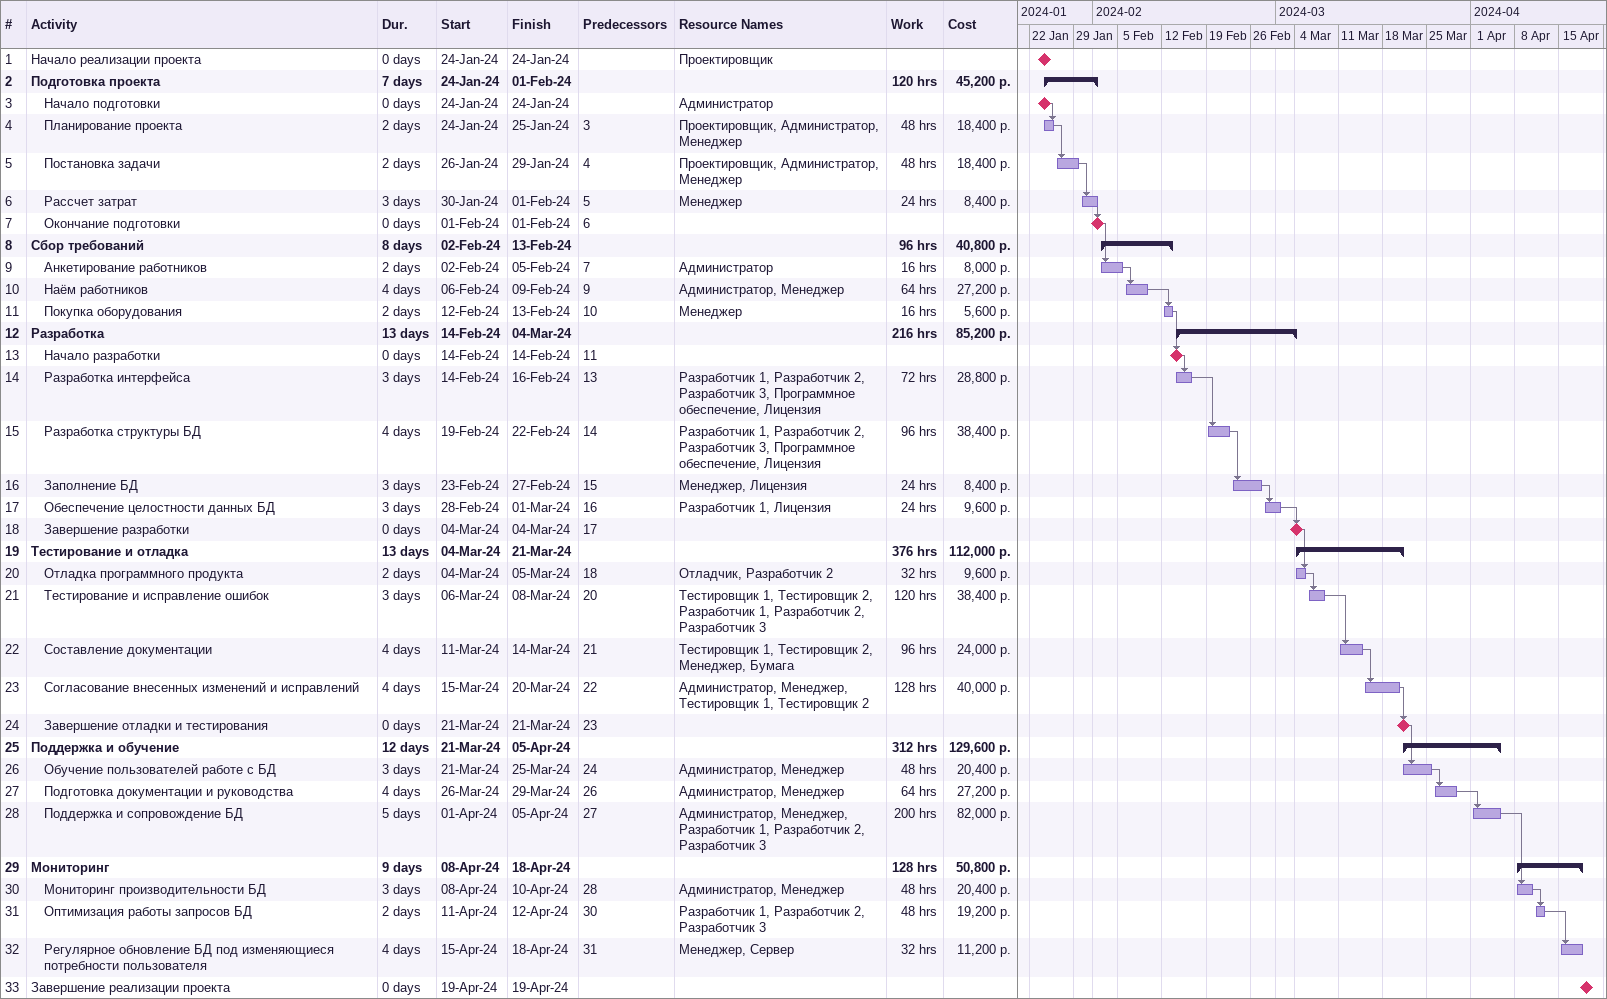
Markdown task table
| ID | Level | Task | Duration | Start | Finish | Predecessors | Resources | Work (h) | Cost (р.) |
|---|---|---|---|---|---|---|---|---|---|
| 1 | 1 | Начало реализации проекта | 0d | 2024-01-24 | 2024-01-24 |  | Проектировщик |  |  |
| 2 | 1 | **Подготовка проекта** | 7d | 2024-01-24 | 2024-02-01 |  |  | 120 | 45200 |
| 3 | 2 | Начало подготовки | 0d | 2024-01-24 | 2024-01-24 |  | Администратор |  |  |
| 4 | 2 | Планирование проекта | 2d | 2024-01-24 | 2024-01-25 | 3 | Проектировщик, Администратор, Менеджер | 48 | 18400 |
| 5 | 2 | Постановка задачи | 2d | 2024-01-26 | 2024-01-29 | 4 | Проектировщик, Администратор, Менеджер | 48 | 18400 |
| 6 | 2 | Рассчет затрат | 3d | 2024-01-30 | 2024-02-01 | 5 | Менеджер | 24 | 8400 |
| 7 | 2 | Окончание подготовки | 0d | 2024-02-01 | 2024-02-01 | 6 |  |  |  |
| 8 | 1 | **Сбор требований** | 8d | 2024-02-02 | 2024-02-13 |  |  | 96 | 40800 |
| 9 | 2 | Анкетирование работников | 2d | 2024-02-02 | 2024-02-05 | 7 | Администратор | 16 | 8000 |
| 10 | 2 | Наём работников | 4d | 2024-02-06 | 2024-02-09 | 9 | Администратор, Менеджер | 64 | 27200 |
| 11 | 2 | Покупка оборудования | 2d | 2024-02-12 | 2024-02-13 | 10 | Менеджер | 16 | 5600 |
| 12 | 1 | **Разработка** | 13d | 2024-02-14 | 2024-03-04 |  |  | 216 | 85200 |
| 13 | 2 | Начало разработки | 0d | 2024-02-14 | 2024-02-14 | 11 |  |  |  |
| 14 | 2 | Разработка интерфейса | 3d | 2024-02-14 | 2024-02-16 | 13 | Разработчик 1, Разработчик 2, Разработчик 3, Программное обеспечение, Лицензия | 72 | 28800 |
| 15 | 2 | Разработка структуры БД | 4d | 2024-02-19 | 2024-02-22 | 14 | Разработчик 1, Разработчик 2, Разработчик 3, Программное обеспечение, Лицензия | 96 | 38400 |
| 16 | 2 | Заполнение БД | 3d | 2024-02-23 | 2024-02-27 | 15 | Менеджер, Лицензия | 24 | 8400 |
| 17 | 2 | Обеспечение целостности данных БД | 3d | 2024-02-28 | 2024-03-01 | 16 | Разработчик 1, Лицензия | 24 | 9600 |
| 18 | 2 | Завершение разработки | 0d | 2024-03-04 | 2024-03-04 | 17 |  |  |  |
| 19 | 1 | **Тестирование и отладка** | 13d | 2024-03-04 | 2024-03-21 |  |  | 376 | 112000 |
| 20 | 2 | Отладка программного продукта | 2d | 2024-03-04 | 2024-03-05 | 18 | Отладчик, Разработчик 2 | 32 | 9600 |
| 21 | 2 | Тестирование и исправление ошибок | 3d | 2024-03-06 | 2024-03-08 | 20 | Тестировщик 1, Тестировщик 2, Разработчик 1, Разработчик 2, Разработчик 3 | 120 | 38400 |
| 22 | 2 | Составление документации | 4d | 2024-03-11 | 2024-03-14 | 21 | Тестировщик 1, Тестировщик 2, Менеджер, Бумага | 96 | 24000 |
| 23 | 2 | Согласование внесенных изменений и исправлений | 4d | 2024-03-15 | 2024-03-20 | 22 | Администратор, Менеджер, Тестировщик 1, Тестировщик 2 | 128 | 40000 |
| 24 | 2 | Завершение отладки и тестирования | 0d | 2024-03-21 | 2024-03-21 | 23 |  |  |  |
| 25 | 1 | **Поддержка и обучение** | 12d | 2024-03-21 | 2024-04-05 |  |  | 312 | 129600 |
| 26 | 2 | Обучение пользователей работе с БД | 3d | 2024-03-21 | 2024-03-25 | 24 | Администратор, Менеджер | 48 | 20400 |
| 27 | 2 | Подготовка документации и руководства | 4d | 2024-03-26 | 2024-03-29 | 26 | Администратор, Менеджер | 64 | 27200 |
| 28 | 2 | Поддержка и сопровождение БД | 5d | 2024-04-01 | 2024-04-05 | 27 | Администратор, Менеджер, Разработчик 1, Разработчик 2, Разработчик 3 | 200 | 82000 |
| 29 | 1 | **Мониторинг** | 9d | 2024-04-08 | 2024-04-18 |  |  | 128 | 50800 |
| 30 | 2 | Мониторинг производительности БД | 3d | 2024-04-08 | 2024-04-10 | 28 | Администратор, Менеджер | 48 | 20400 |
| 31 | 2 | Оптимизация работы запросов БД | 2d | 2024-04-11 | 2024-04-12 | 30 | Разработчик 1, Разработчик 2, Разработчик 3 | 48 | 19200 |
| 32 | 2 | Регулярное обновление БД под изменяющиеся потребности пользователя | 4d | 2024-04-15 | 2024-04-18 | 31 | Менеджер, Сервер | 32 | 11200 |
| 33 | 1 | Завершение реализации проекта | 0d | 2024-04-19 | 2024-04-19 |  |  |  |  |
